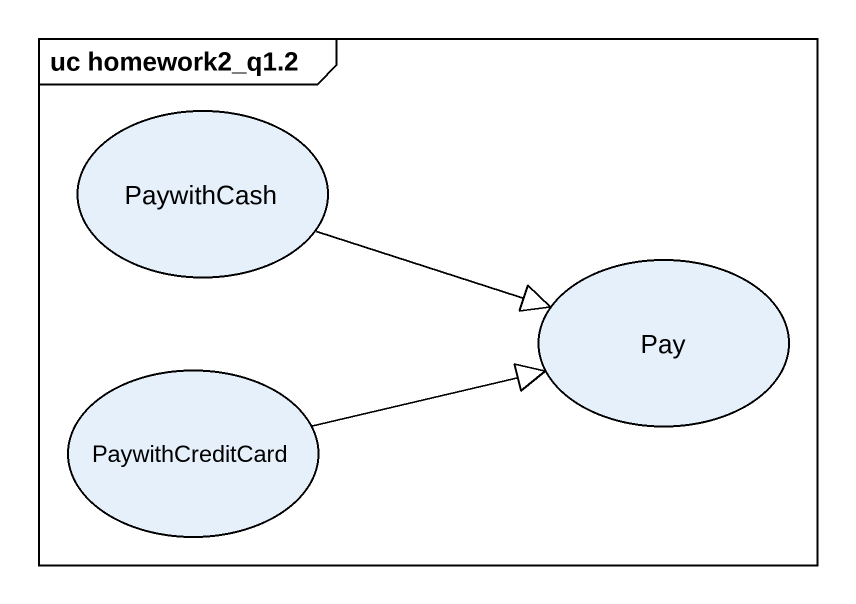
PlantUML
@startuml
mainframe uc homework2_q1.2
usecase PaywithCash
usecase Pay
usecase PaywithCreditCard
PaywithCash -right-|> Pay
PaywithCreditCard -right-|> Pay
@enduml
